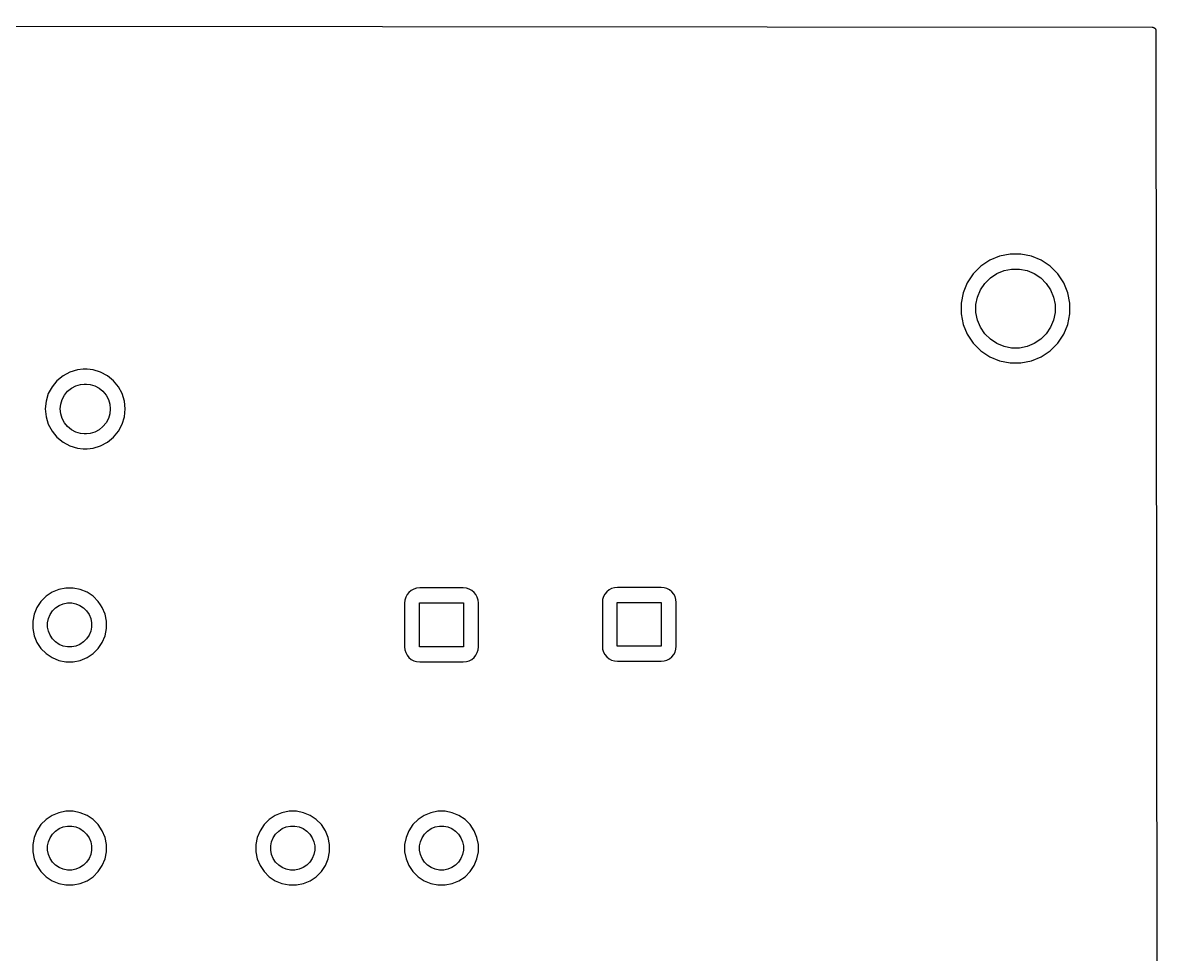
# Model space of a CAD drawing. Extents: x 1.71 to 9.75, y -6.32 to -1.22.
# Drawn here: x 8.221 to 9.749, y -2.47 to -1.218 of the extents above; entities that cross this region are included whole.
import ezdxf

# ---------------------------------------------------------------- set-up
doc = ezdxf.new("R2010")
doc.units = 0
doc.header["$MEASUREMENT"] = 0
doc.layers.add('BLACK', color=7, linetype='CONTINUOUS')

msp = doc.modelspace()

# ---------------------------------------------------------------- linework, layer by layer
at = {"layer": 'BLACK', "linetype": 'CONTINUOUS'}
for p, q in [((1.72931, -1.21823), (9.73934, -1.22421)), ((9.73934, -1.22421), (9.73936, -1.22421)), ((9.73936, -1.22421), (9.73936, -1.22421)), ((9.73936, -1.22421), (9.73936, -1.22421)), ((9.73936, -1.22421), (9.73941, -1.22421)), ((9.73941, -1.22421), (9.73987, -1.22427)), ((9.73987, -1.22427), (9.74033, -1.22431)), ((9.74033, -1.22431), (9.74035, -1.22432)), ((9.74035, -1.22432), (9.74038, -1.22432)), ((9.74038, -1.22432), (9.74082, -1.22447)), ((9.74082, -1.22447), (9.74127, -1.2246)), ((9.74127, -1.2246), (9.74129, -1.22461)), ((9.74129, -1.22461), (9.74131, -1.22462)), ((9.74131, -1.22462), (9.74171, -1.22484)), ((9.74171, -1.22484), (9.74213, -1.22507)), ((9.74213, -1.22507), (9.74214, -1.22508)), ((9.74214, -1.22508), (9.74216, -1.22509)), ((9.74216, -1.22509), (9.74252, -1.22539)), ((9.74252, -1.22539), (9.74288, -1.22569)), ((9.74288, -1.22569), (9.74289, -1.2257)), ((9.74289, -1.2257), (9.74291, -1.22572)), ((9.74291, -1.22572), (9.7432, -1.22608)), ((9.7432, -1.22608), (9.7435, -1.22644)), ((9.7435, -1.22644), (9.74351, -1.22646)), ((9.74351, -1.22646), (9.74352, -1.22648)), ((9.74352, -1.22648), (9.74374, -1.22689)), ((9.74374, -1.22689), (9.74395, -1.2273)), ((9.74395, -1.2273), (9.74396, -1.22732)), ((9.74396, -1.22732), (9.74397, -1.22734)), ((9.74397, -1.22734), (9.7441, -1.22779)), ((9.7441, -1.22779), (9.74424, -1.22824)), ((9.74424, -1.22824), (9.74424, -1.22826)), ((9.74424, -1.22826), (9.74425, -1.22828)), ((9.74425, -1.22828), (9.74429, -1.22874)), ((9.74429, -1.22874), (9.74433, -1.22921)), ((9.74433, -1.22921), (9.74881, -6.30622)), ((9.52094, -1.53754), (9.50896, -1.54554)), ((9.53425, -1.53202), (9.52094, -1.53754)), ((9.54839, -1.52921), (9.53425, -1.53202)), ((9.5628, -1.52921), (9.54839, -1.52921)), ((9.57693, -1.53202), (9.5628, -1.52921)), ((9.59024, -1.53754), (9.57693, -1.53202)), ((9.60222, -1.54554), (9.59024, -1.53754)), ((9.49877, -1.55573), (9.49077, -1.56771)), ((9.50896, -1.54554), (9.49877, -1.55573)), ((9.52171, -1.56108), (9.53041, -1.55526)), ((9.53041, -1.55526), (9.54009, -1.55126)), ((9.54009, -1.55126), (9.55036, -1.54921)), ((9.55036, -1.54921), (9.56083, -1.54921)), ((9.56083, -1.54921), (9.57109, -1.55126)), ((9.57109, -1.55126), (9.58077, -1.55526)), ((9.58077, -1.55526), (9.58947, -1.56108)), ((9.61241, -1.55573), (9.60222, -1.54554)), ((9.62041, -1.56771), (9.61241, -1.55573)), ((9.49077, -1.56771), (9.48525, -1.58103)), ((9.50849, -1.57719), (9.51431, -1.56848)), ((9.51431, -1.56848), (9.52171, -1.56108)), ((9.58947, -1.56108), (9.59687, -1.56848)), ((9.59687, -1.56848), (9.60269, -1.57719)), ((9.62593, -1.58103), (9.62041, -1.56771)), ((9.48525, -1.58103), (9.48244, -1.59516)), ((9.50244, -1.59713), (9.50448, -1.58686)), ((9.50448, -1.58686), (9.50849, -1.57719)), ((9.60269, -1.57719), (9.6067, -1.58686)), ((9.6067, -1.58686), (9.60874, -1.59713)), ((9.62874, -1.59516), (9.62593, -1.58103)), ((9.48244, -1.59516), (9.48244, -1.60957)), ((9.50244, -1.6076), (9.50244, -1.59713)), ((9.60874, -1.59713), (9.60874, -1.6076)), ((9.62874, -1.60957), (9.62874, -1.59516)), ((9.48244, -1.60957), (9.48525, -1.6237)), ((9.50448, -1.61787), (9.50244, -1.6076)), ((9.50849, -1.62754), (9.50448, -1.61787)), ((9.6067, -1.61787), (9.60269, -1.62754)), ((9.60874, -1.6076), (9.6067, -1.61787)), ((9.62593, -1.6237), (9.62874, -1.60957)), ((9.48525, -1.6237), (9.49077, -1.63701)), ((9.51431, -1.63624), (9.50849, -1.62754)), ((9.60269, -1.62754), (9.59687, -1.63624)), ((9.62041, -1.63701), (9.62593, -1.6237)), ((9.49077, -1.63701), (9.49877, -1.64899)), ((9.49877, -1.64899), (9.50896, -1.65918)), ((9.52171, -1.64365), (9.51431, -1.63624)), ((9.53041, -1.64946), (9.52171, -1.64365)), ((9.54009, -1.65347), (9.53041, -1.64946)), ((9.58077, -1.64946), (9.57109, -1.65347)), ((9.58947, -1.64365), (9.58077, -1.64946)), ((9.59687, -1.63624), (9.58947, -1.64365)), ((9.60222, -1.65918), (9.61241, -1.64899)), ((9.61241, -1.64899), (9.62041, -1.63701)), ((9.50896, -1.65918), (9.52094, -1.66719)), ((9.55036, -1.65551), (9.54009, -1.65347)), ((9.56083, -1.65551), (9.55036, -1.65551)), ((9.57109, -1.65347), (9.56083, -1.65551)), ((9.59024, -1.66719), (9.60222, -1.65918)), ((9.52094, -1.66719), (9.53425, -1.6727)), ((9.53425, -1.6727), (9.54839, -1.67551)), ((9.54839, -1.67551), (9.5628, -1.67551)), ((9.5628, -1.67551), (9.57693, -1.6727)), ((9.57693, -1.6727), (9.59024, -1.66719)), ((8.27515, -1.69263), (8.26701, -1.69931)), ((8.28444, -1.68767), (8.27515, -1.69263)), ((8.29452, -1.68461), (8.28444, -1.68767)), ((8.30237, -1.68384), (8.29452, -1.68461)), ((8.30763, -1.68384), (8.30237, -1.68384)), ((8.31548, -1.68461), (8.30763, -1.68384)), ((8.32556, -1.68767), (8.31548, -1.68461)), ((8.33485, -1.69263), (8.32556, -1.68767)), ((8.34299, -1.69931), (8.33485, -1.69263)), ((8.26033, -1.70745), (8.25537, -1.71674)), ((8.26701, -1.69931), (8.26033, -1.70745)), ((8.28122, -1.71352), (8.28632, -1.70934)), ((8.28632, -1.70934), (8.29213, -1.70623)), ((8.29213, -1.70623), (8.29844, -1.70432)), ((8.29844, -1.70432), (8.30336, -1.70384)), ((8.30336, -1.70384), (8.30664, -1.70384)), ((8.30664, -1.70384), (8.31156, -1.70432)), ((8.31156, -1.70432), (8.31787, -1.70623)), ((8.31787, -1.70623), (8.32368, -1.70934)), ((8.32368, -1.70934), (8.32878, -1.71352)), ((8.34967, -1.70745), (8.34299, -1.69931)), ((8.35463, -1.71674), (8.34967, -1.70745)), ((8.25537, -1.71674), (8.25231, -1.72682)), ((8.27202, -1.73074), (8.27393, -1.72443)), ((8.27393, -1.72443), (8.27704, -1.71862)), ((8.27704, -1.71862), (8.28122, -1.71352)), ((8.32878, -1.71352), (8.33296, -1.71862)), ((8.33296, -1.71862), (8.33607, -1.72443)), ((8.33607, -1.72443), (8.33798, -1.73074)), ((8.35769, -1.72682), (8.35463, -1.71674)), ((8.25231, -1.72682), (8.25128, -1.7373)), ((8.25128, -1.7373), (8.25231, -1.74778)), ((8.27137, -1.7373), (8.27202, -1.73074)), ((8.27202, -1.74386), (8.27137, -1.7373)), ((8.33798, -1.73074), (8.33863, -1.7373)), ((8.33863, -1.7373), (8.33798, -1.74386)), ((8.35872, -1.7373), (8.35769, -1.72682)), ((8.35769, -1.74778), (8.35872, -1.7373)), ((8.25231, -1.74778), (8.25537, -1.75786)), ((8.27393, -1.75017), (8.27202, -1.74386)), ((8.27704, -1.75598), (8.27393, -1.75017)), ((8.28122, -1.76108), (8.27704, -1.75598)), ((8.33296, -1.75598), (8.32878, -1.76108)), ((8.33607, -1.75017), (8.33296, -1.75598)), ((8.33798, -1.74386), (8.33607, -1.75017)), ((8.35463, -1.75786), (8.35769, -1.74778)), ((8.25537, -1.75786), (8.26033, -1.76715)), ((8.26033, -1.76715), (8.26701, -1.77529)), ((8.28632, -1.76526), (8.28122, -1.76108)), ((8.29213, -1.76837), (8.28632, -1.76526)), ((8.29844, -1.77028), (8.29213, -1.76837)), ((8.30336, -1.77076), (8.29844, -1.77028)), ((8.30664, -1.77076), (8.30336, -1.77076)), ((8.31156, -1.77028), (8.30664, -1.77076)), ((8.31787, -1.76837), (8.31156, -1.77028)), ((8.32368, -1.76526), (8.31787, -1.76837)), ((8.32878, -1.76108), (8.32368, -1.76526)), ((8.34299, -1.77529), (8.34967, -1.76715)), ((8.34967, -1.76715), (8.35463, -1.75786)), ((8.26701, -1.77529), (8.27515, -1.78197)), ((8.27515, -1.78197), (8.28444, -1.78693)), ((8.28444, -1.78693), (8.29452, -1.78999)), ((8.31548, -1.78999), (8.32556, -1.78693)), ((8.32556, -1.78693), (8.33485, -1.78197)), ((8.33485, -1.78197), (8.34299, -1.77529)), ((8.29452, -1.78999), (8.30237, -1.79076)), ((8.30237, -1.79076), (8.30763, -1.79076)), ((8.30763, -1.79076), (8.31548, -1.78999)), ((8.26047, -1.98365), (8.25235, -1.98907)), ((8.26948, -1.97991), (8.26047, -1.98365)), ((8.27906, -1.97801), (8.26948, -1.97991)), ((8.28882, -1.97801), (8.27906, -1.97801)), ((8.29839, -1.97991), (8.28882, -1.97801)), ((8.30741, -1.98365), (8.29839, -1.97991)), ((8.31552, -1.98907), (8.30741, -1.98365)), ((8.74018, -1.9838), (8.73768, -1.98684)), ((8.74322, -1.9813), (8.74018, -1.9838)), ((8.7467, -1.97944), (8.74322, -1.9813)), ((8.75047, -1.9783), (8.7467, -1.97944)), ((8.75463, -1.97789), (8.75047, -1.9783)), ((8.81324, -1.97789), (8.75463, -1.97789)), ((8.81741, -1.9783), (8.81324, -1.97789)), ((8.82118, -1.97944), (8.81741, -1.9783)), ((8.82465, -1.9813), (8.82118, -1.97944)), ((8.8277, -1.9838), (8.82465, -1.9813)), ((8.8302, -1.98684), (8.8277, -1.9838)), ((9.00356, -1.98611), (9.00171, -1.98958)), ((9.00606, -1.98306), (9.00356, -1.98611)), ((9.00911, -1.98056), (9.00606, -1.98306)), ((9.01258, -1.97871), (9.00911, -1.98056)), ((9.01635, -1.97756), (9.01258, -1.97871)), ((9.02052, -1.97715), (9.01635, -1.97756)), ((9.07908, -1.97715), (9.02052, -1.97715)), ((9.08325, -1.97756), (9.07908, -1.97715)), ((9.08702, -1.97871), (9.08325, -1.97756)), ((9.09049, -1.98056), (9.08702, -1.97871)), ((9.09354, -1.98306), (9.09049, -1.98056)), ((9.09604, -1.98611), (9.09354, -1.98306)), ((9.09789, -1.98958), (9.09604, -1.98611)), ((8.24545, -1.99597), (8.24003, -2.00409)), ((8.25235, -1.98907), (8.24545, -1.99597)), ((8.2651, -2.00461), (8.26994, -2.00137)), ((8.26994, -2.00137), (8.27532, -1.99914)), ((8.27532, -1.99914), (8.28103, -1.99801)), ((8.28103, -1.99801), (8.28685, -1.99801)), ((8.28685, -1.99801), (8.29256, -1.99914)), ((8.29256, -1.99914), (8.29793, -2.00137)), ((8.29793, -2.00137), (8.30277, -2.00461)), ((8.32242, -1.99597), (8.31552, -1.98907)), ((8.32564, -2.00079), (8.32242, -1.99597)), ((8.32785, -2.00409), (8.32564, -2.00079)), ((8.32564, -2.00079), (8.32564, -2.00079)), ((8.73468, -1.99409), (8.73427, -1.99825)), ((8.73427, -1.99825), (8.73427, -2.05686)), ((8.73582, -1.99032), (8.73468, -1.99409)), ((8.73768, -1.98684), (8.73582, -1.99032)), ((8.75439, -2.05711), (8.75439, -1.99801)), ((8.75439, -1.99801), (8.81349, -1.99801)), ((8.81349, -1.99801), (8.81349, -2.05711)), ((8.83205, -1.99032), (8.8302, -1.98684)), ((8.8332, -1.99409), (8.83205, -1.99032)), ((8.83356, -1.99776), (8.8332, -1.99409)), ((8.83361, -1.99825), (8.83356, -1.99776)), ((8.83356, -1.99776), (8.83356, -1.99776)), ((8.83361, -2.05686), (8.83361, -1.99825)), ((9.00056, -1.99335), (9.00015, -1.99752)), ((9.00015, -1.99752), (9.00015, -2.05608)), ((9.00171, -1.98958), (9.00056, -1.99335)), ((9.02027, -2.05633), (9.02027, -1.99727)), ((9.02027, -1.99727), (9.07933, -1.99727)), ((9.07933, -1.99727), (9.07933, -2.05633)), ((9.09904, -1.99335), (9.09789, -1.98958)), ((9.09945, -1.99752), (9.09904, -1.99335)), ((9.09945, -2.05608), (9.09945, -1.99752)), ((8.23629, -2.01311), (8.23439, -2.02268)), ((8.24003, -2.00409), (8.23629, -2.01311)), ((8.25552, -2.01894), (8.25775, -2.01356)), ((8.25775, -2.01356), (8.26098, -2.00872)), ((8.26098, -2.00872), (8.2651, -2.00461)), ((8.30277, -2.00461), (8.30689, -2.00872)), ((8.30689, -2.00872), (8.31012, -2.01356)), ((8.31012, -2.01356), (8.31235, -2.01894)), ((8.33158, -2.01311), (8.32785, -2.00409)), ((8.33349, -2.02268), (8.33158, -2.01311)), ((8.23439, -2.02268), (8.23439, -2.03244)), ((8.25439, -2.02465), (8.25552, -2.01894)), ((8.25439, -2.03047), (8.25439, -2.02465)), ((8.25552, -2.03618), (8.25439, -2.03047)), ((8.31235, -2.01894), (8.31349, -2.02465)), ((8.31349, -2.03047), (8.31235, -2.03618)), ((8.31349, -2.02465), (8.31349, -2.03047)), ((8.33349, -2.03244), (8.33349, -2.02268)), ((8.23439, -2.03244), (8.23629, -2.04201)), ((8.23629, -2.04201), (8.24003, -2.05103)), ((8.25775, -2.04156), (8.25552, -2.03618)), ((8.26098, -2.0464), (8.25775, -2.04156)), ((8.2651, -2.05051), (8.26098, -2.0464)), ((8.30689, -2.0464), (8.30277, -2.05051)), ((8.31012, -2.04156), (8.30689, -2.0464)), ((8.31235, -2.03618), (8.31012, -2.04156)), ((8.32785, -2.05103), (8.33158, -2.04201)), ((8.33158, -2.04201), (8.33349, -2.03244)), ((8.24003, -2.05103), (8.24545, -2.05915)), ((8.24545, -2.05915), (8.25235, -2.06605)), ((8.26994, -2.05375), (8.2651, -2.05051)), ((8.27532, -2.05597), (8.26994, -2.05375)), ((8.28103, -2.05711), (8.27532, -2.05597)), ((8.28685, -2.05711), (8.28103, -2.05711)), ((8.29256, -2.05597), (8.28685, -2.05711)), ((8.29793, -2.05375), (8.29256, -2.05597)), ((8.30277, -2.05051), (8.29793, -2.05375)), ((8.31552, -2.06605), (8.32242, -2.05915)), ((8.32242, -2.05915), (8.32785, -2.05103)), ((8.73427, -2.05686), (8.73468, -2.06103)), ((8.73468, -2.06103), (8.73582, -2.0648)), ((8.81349, -2.05711), (8.75439, -2.05711)), ((8.83205, -2.0648), (8.8332, -2.06103)), ((8.8332, -2.06103), (8.83361, -2.05686)), ((9.00015, -2.05608), (9.00056, -2.06025)), ((9.00056, -2.06025), (9.00171, -2.06402)), ((9.07933, -2.05633), (9.02027, -2.05633)), ((9.09789, -2.06402), (9.09904, -2.06025)), ((9.09904, -2.06025), (9.09945, -2.05608)), ((8.25235, -2.06605), (8.26047, -2.07147)), ((8.26047, -2.07147), (8.26948, -2.0752)), ((8.26948, -2.0752), (8.27906, -2.07711)), ((8.27906, -2.07711), (8.28882, -2.07711)), ((8.28882, -2.07711), (8.29839, -2.0752)), ((8.29839, -2.0752), (8.30741, -2.07147)), ((8.30741, -2.07147), (8.31552, -2.06605)), ((8.73582, -2.0648), (8.73768, -2.06827)), ((8.73768, -2.06827), (8.74018, -2.07132)), ((8.74018, -2.07132), (8.74322, -2.07382)), ((8.74322, -2.07382), (8.7467, -2.07568)), ((8.7467, -2.07568), (8.75047, -2.07682)), ((8.75047, -2.07682), (8.75463, -2.07723)), ((8.75463, -2.07723), (8.81324, -2.07723)), ((8.81324, -2.07723), (8.81741, -2.07682)), ((8.81741, -2.07682), (8.82118, -2.07568)), ((8.82118, -2.07568), (8.82465, -2.07382)), ((8.82465, -2.07382), (8.8277, -2.07132)), ((8.8277, -2.07132), (8.8302, -2.06827)), ((8.8302, -2.06827), (8.83205, -2.0648)), ((9.00171, -2.06402), (9.00356, -2.06749)), ((9.00356, -2.06749), (9.00606, -2.07054)), ((9.00606, -2.07054), (9.00911, -2.07304)), ((9.00911, -2.07304), (9.01258, -2.07489)), ((9.01258, -2.07489), (9.01635, -2.07604)), ((9.01635, -2.07604), (9.02052, -2.07645)), ((9.02052, -2.07645), (9.07908, -2.07645)), ((9.07908, -2.07645), (9.08325, -2.07604)), ((9.08325, -2.07604), (9.08702, -2.07489)), ((9.08702, -2.07489), (9.09049, -2.07304)), ((9.09049, -2.07304), (9.09354, -2.07054)), ((9.09354, -2.07054), (9.09604, -2.06749)), ((9.09604, -2.06749), (9.09789, -2.06402)), ((8.25235, -2.28907), (8.24545, -2.29597)), ((8.26047, -2.28365), (8.25235, -2.28907)), ((8.26948, -2.27991), (8.26047, -2.28365)), ((8.27906, -2.27801), (8.26948, -2.27991)), ((8.28882, -2.27801), (8.27906, -2.27801)), ((8.29839, -2.27991), (8.28882, -2.27801)), ((8.30741, -2.28365), (8.29839, -2.27991)), ((8.31552, -2.28907), (8.30741, -2.28365)), ((8.32242, -2.29597), (8.31552, -2.28907)), ((8.55235, -2.28907), (8.54545, -2.29597)), ((8.56047, -2.28365), (8.55235, -2.28907)), ((8.56948, -2.27991), (8.56047, -2.28365)), ((8.57906, -2.27801), (8.56948, -2.27991)), ((8.58882, -2.27801), (8.57906, -2.27801)), ((8.59839, -2.27991), (8.58882, -2.27801)), ((8.60741, -2.28365), (8.59839, -2.27991)), ((8.61552, -2.28907), (8.60741, -2.28365)), ((8.62242, -2.29597), (8.61552, -2.28907)), ((8.75235, -2.28907), (8.74545, -2.29597)), ((8.76047, -2.28365), (8.75235, -2.28907)), ((8.76948, -2.27991), (8.76047, -2.28365)), ((8.77906, -2.27801), (8.76948, -2.27991)), ((8.78882, -2.27801), (8.77906, -2.27801)), ((8.79839, -2.27991), (8.78882, -2.27801)), ((8.80741, -2.28365), (8.79839, -2.27991)), ((8.81552, -2.28907), (8.80741, -2.28365)), ((8.82242, -2.29597), (8.81552, -2.28907)), ((8.24003, -2.30409), (8.23629, -2.31311)), ((8.24545, -2.29597), (8.24003, -2.30409)), ((8.26098, -2.30872), (8.2651, -2.30461)), ((8.2651, -2.30461), (8.26994, -2.30137)), ((8.26994, -2.30137), (8.27532, -2.29914)), ((8.27532, -2.29914), (8.28103, -2.29801)), ((8.28103, -2.29801), (8.28685, -2.29801)), ((8.28685, -2.29801), (8.29256, -2.29914)), ((8.29256, -2.29914), (8.29793, -2.30137)), ((8.29793, -2.30137), (8.30277, -2.30461)), ((8.30277, -2.30461), (8.30689, -2.30872)), ((8.32785, -2.30409), (8.32242, -2.29597)), ((8.33158, -2.31311), (8.32785, -2.30409)), ((8.54003, -2.30409), (8.53629, -2.31311)), ((8.54545, -2.29597), (8.54003, -2.30409)), ((8.56098, -2.30872), (8.5651, -2.30461)), ((8.5651, -2.30461), (8.56994, -2.30137)), ((8.56994, -2.30137), (8.57532, -2.29914)), ((8.57532, -2.29914), (8.58103, -2.29801)), ((8.58103, -2.29801), (8.58685, -2.29801)), ((8.58685, -2.29801), (8.59256, -2.29914)), ((8.59256, -2.29914), (8.59793, -2.30137)), ((8.59793, -2.30137), (8.60277, -2.30461)), ((8.60277, -2.30461), (8.60689, -2.30872)), ((8.62785, -2.30409), (8.62242, -2.29597)), ((8.63158, -2.31311), (8.62785, -2.30409)), ((8.74003, -2.30409), (8.73629, -2.31311)), ((8.74545, -2.29597), (8.74003, -2.30409)), ((8.76098, -2.30872), (8.7651, -2.30461)), ((8.7651, -2.30461), (8.76994, -2.30137)), ((8.76994, -2.30137), (8.77532, -2.29914)), ((8.77532, -2.29914), (8.78103, -2.29801)), ((8.78103, -2.29801), (8.78685, -2.29801)), ((8.78685, -2.29801), (8.79256, -2.29914)), ((8.79256, -2.29914), (8.79793, -2.30137)), ((8.79793, -2.30137), (8.80277, -2.30461)), ((8.80277, -2.30461), (8.80689, -2.30872)), ((8.82785, -2.30409), (8.82242, -2.29597)), ((8.83158, -2.31311), (8.82785, -2.30409)), ((8.23629, -2.31311), (8.23439, -2.32268)), ((8.25439, -2.32465), (8.25552, -2.31894)), ((8.25552, -2.31894), (8.25775, -2.31356)), ((8.25775, -2.31356), (8.26098, -2.30872)), ((8.30689, -2.30872), (8.31012, -2.31356)), ((8.31012, -2.31356), (8.31235, -2.31894)), ((8.31235, -2.31894), (8.31349, -2.32465)), ((8.33349, -2.32268), (8.33158, -2.31311)), ((8.53629, -2.31311), (8.53439, -2.32268)), ((8.55439, -2.32465), (8.55552, -2.31894)), ((8.55552, -2.31894), (8.55775, -2.31356)), ((8.55775, -2.31356), (8.56098, -2.30872)), ((8.60689, -2.30872), (8.61012, -2.31356)), ((8.61012, -2.31356), (8.61235, -2.31894)), ((8.61235, -2.31894), (8.61349, -2.32465)), ((8.63349, -2.32268), (8.63158, -2.31311)), ((8.73629, -2.31311), (8.73439, -2.32268)), ((8.75439, -2.32465), (8.75552, -2.31894)), ((8.75552, -2.31894), (8.75775, -2.31356)), ((8.75775, -2.31356), (8.76098, -2.30872)), ((8.80689, -2.30872), (8.81012, -2.31356)), ((8.81012, -2.31356), (8.81235, -2.31894)), ((8.81235, -2.31894), (8.81349, -2.32465)), ((8.83349, -2.32268), (8.83158, -2.31311)), ((8.23439, -2.32268), (8.23439, -2.33244)), ((8.23439, -2.33244), (8.23629, -2.34201)), ((8.25439, -2.33047), (8.25439, -2.32465)), ((8.25552, -2.33618), (8.25439, -2.33047)), ((8.25775, -2.34156), (8.25552, -2.33618)), ((8.31235, -2.33618), (8.31012, -2.34156)), ((8.31349, -2.33047), (8.31235, -2.33618)), ((8.31349, -2.32465), (8.31349, -2.33047)), ((8.33158, -2.34201), (8.33349, -2.33244)), ((8.33349, -2.33244), (8.33349, -2.32268)), ((8.53439, -2.32268), (8.53439, -2.33244)), ((8.53439, -2.33244), (8.53629, -2.34201)), ((8.55439, -2.33047), (8.55439, -2.32465)), ((8.55552, -2.33618), (8.55439, -2.33047)), ((8.55775, -2.34156), (8.55552, -2.33618)), ((8.61235, -2.33618), (8.61012, -2.34156)), ((8.61349, -2.33047), (8.61235, -2.33618)), ((8.61349, -2.32465), (8.61349, -2.33047)), ((8.63158, -2.34201), (8.63349, -2.33244)), ((8.63349, -2.33244), (8.63349, -2.32268)), ((8.73439, -2.32268), (8.73439, -2.33244)), ((8.73439, -2.33244), (8.73629, -2.34201)), ((8.75439, -2.33047), (8.75439, -2.32465)), ((8.75552, -2.33618), (8.75439, -2.33047)), ((8.75775, -2.34156), (8.75552, -2.33618)), ((8.81235, -2.33618), (8.81012, -2.34156)), ((8.81349, -2.33047), (8.81235, -2.33618)), ((8.81349, -2.32465), (8.81349, -2.33047)), ((8.83158, -2.34201), (8.83349, -2.33244)), ((8.83349, -2.33244), (8.83349, -2.32268)), ((8.23629, -2.34201), (8.24003, -2.35103)), ((8.24003, -2.35103), (8.24545, -2.35915)), ((8.26098, -2.3464), (8.25775, -2.34156)), ((8.2651, -2.35051), (8.26098, -2.3464)), ((8.26994, -2.35375), (8.2651, -2.35051)), ((8.30277, -2.35051), (8.29793, -2.35375)), ((8.30689, -2.3464), (8.30277, -2.35051)), ((8.31012, -2.34156), (8.30689, -2.3464)), ((8.32242, -2.35915), (8.32785, -2.35103)), ((8.32785, -2.35103), (8.33158, -2.34201)), ((8.53629, -2.34201), (8.54003, -2.35103)), ((8.54003, -2.35103), (8.54545, -2.35915)), ((8.56098, -2.3464), (8.55775, -2.34156)), ((8.5651, -2.35051), (8.56098, -2.3464)), ((8.56994, -2.35375), (8.5651, -2.35051)), ((8.60277, -2.35051), (8.59793, -2.35375)), ((8.60689, -2.3464), (8.60277, -2.35051)), ((8.61012, -2.34156), (8.60689, -2.3464)), ((8.62242, -2.35915), (8.62785, -2.35103)), ((8.62785, -2.35103), (8.63158, -2.34201)), ((8.73629, -2.34201), (8.74003, -2.35103)), ((8.74003, -2.35103), (8.74545, -2.35915)), ((8.76098, -2.3464), (8.75775, -2.34156)), ((8.7651, -2.35051), (8.76098, -2.3464)), ((8.76994, -2.35375), (8.7651, -2.35051)), ((8.80277, -2.35051), (8.79793, -2.35375)), ((8.80689, -2.3464), (8.80277, -2.35051)), ((8.81012, -2.34156), (8.80689, -2.3464)), ((8.82242, -2.35915), (8.82785, -2.35103)), ((8.82785, -2.35103), (8.83158, -2.34201)), ((8.24545, -2.35915), (8.25235, -2.36605)), ((8.25235, -2.36605), (8.26047, -2.37147)), ((8.27532, -2.35597), (8.26994, -2.35375)), ((8.28103, -2.35711), (8.27532, -2.35597)), ((8.28685, -2.35711), (8.28103, -2.35711)), ((8.29256, -2.35597), (8.28685, -2.35711)), ((8.29793, -2.35375), (8.29256, -2.35597)), ((8.30741, -2.37147), (8.31552, -2.36605)), ((8.31552, -2.36605), (8.32242, -2.35915)), ((8.54545, -2.35915), (8.55235, -2.36605)), ((8.55235, -2.36605), (8.56047, -2.37147)), ((8.57532, -2.35597), (8.56994, -2.35375)), ((8.58103, -2.35711), (8.57532, -2.35597)), ((8.58685, -2.35711), (8.58103, -2.35711)), ((8.59256, -2.35597), (8.58685, -2.35711)), ((8.59793, -2.35375), (8.59256, -2.35597)), ((8.60741, -2.37147), (8.61552, -2.36605)), ((8.61552, -2.36605), (8.62242, -2.35915)), ((8.74545, -2.35915), (8.75235, -2.36605)), ((8.75235, -2.36605), (8.76047, -2.37147)), ((8.77532, -2.35597), (8.76994, -2.35375)), ((8.78103, -2.35711), (8.77532, -2.35597)), ((8.78685, -2.35711), (8.78103, -2.35711)), ((8.79256, -2.35597), (8.78685, -2.35711)), ((8.79793, -2.35375), (8.79256, -2.35597)), ((8.80741, -2.37147), (8.81552, -2.36605)), ((8.81552, -2.36605), (8.82242, -2.35915)), ((8.26047, -2.37147), (8.26948, -2.3752)), ((8.26948, -2.3752), (8.27906, -2.37711)), ((8.27906, -2.37711), (8.28882, -2.37711)), ((8.28882, -2.37711), (8.29839, -2.3752)), ((8.29839, -2.3752), (8.30741, -2.37147)), ((8.56047, -2.37147), (8.56948, -2.3752)), ((8.56948, -2.3752), (8.57906, -2.37711)), ((8.57906, -2.37711), (8.58882, -2.37711)), ((8.58882, -2.37711), (8.59839, -2.3752)), ((8.59839, -2.3752), (8.60741, -2.37147)), ((8.76047, -2.37147), (8.76948, -2.3752)), ((8.76948, -2.3752), (8.77906, -2.37711)), ((8.77906, -2.37711), (8.78882, -2.37711)), ((8.78882, -2.37711), (8.79839, -2.3752)), ((8.79839, -2.3752), (8.80741, -2.37147))]:
    msp.add_line(p, q, dxfattribs=at)

doc.saveas('drawing.dxf')
